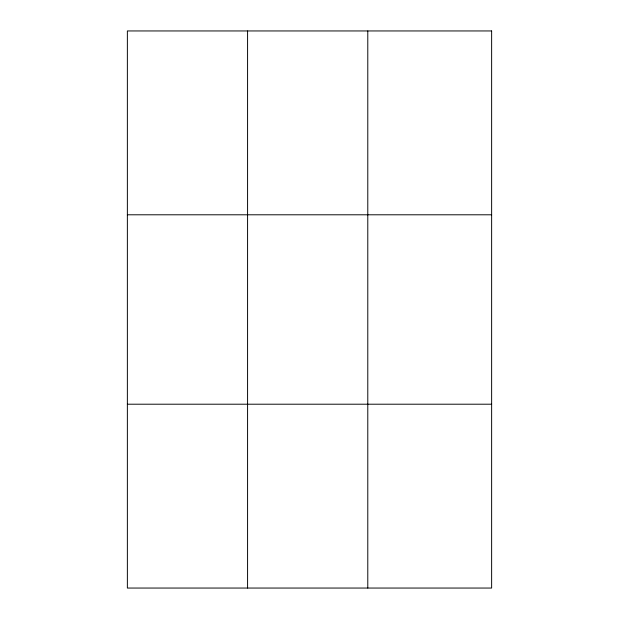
<?xml version="1.0" encoding="UTF-8"?>
<svg xmlns="http://www.w3.org/2000/svg" width="619" height="619" viewBox="0 0 619 619"><rect width="100%" height="100%" fill="white"/><g stroke="black" fill="none" stroke-linecap="round" stroke-linejoin="round"><path stroke-width="0.93" d="M247.577 30.95L247.577 588.05M367.787 30.95L367.787 588.05M127.367 214.793L491.633 214.793M127.367 404.207L491.633 404.207M491.633 30.95L491.633 588.05L127.367 588.05L127.367 30.95L491.633 30.95"/></g></svg>
